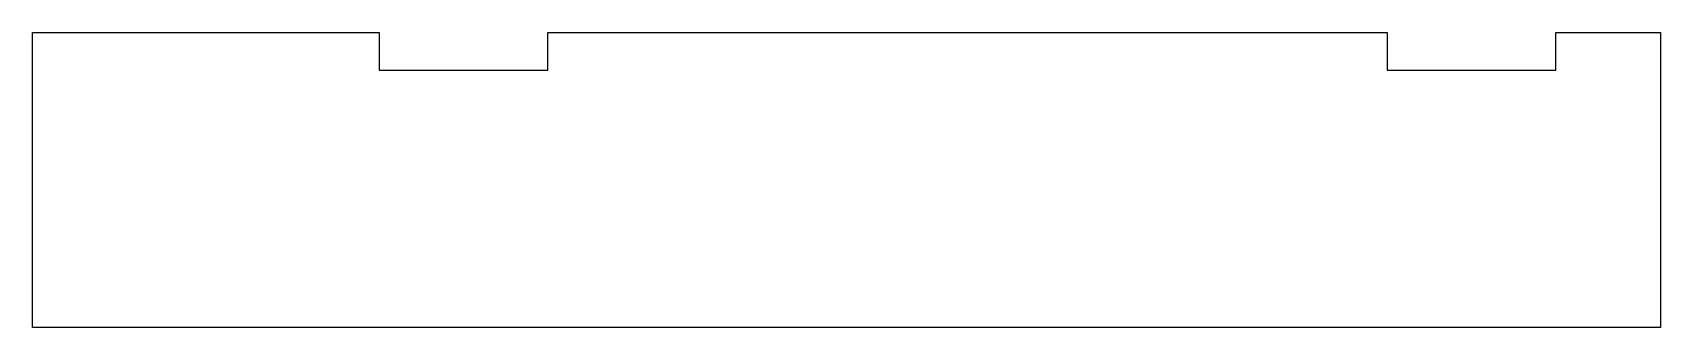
# Model space of a CAD drawing. Header units: metres. Extents: x -18.5 to 13.8, y -1.1 to 46.5.
# Drawn here: x -18.55 to 13.75, y -1.1 to 4.74 of the extents above.
import ezdxf

# ---------------------------------------------------------------- set-up
doc = ezdxf.new("R2010")
doc.units = ezdxf.units.M

msp = doc.modelspace()

# ---------------------------------------------------------------- linework, layer by layer
for p, q in [((-18.55, 3.879), (-18.55, 4.744)), ((-18.55, 4.744), (-12.765, 4.744)), ((-12.765, 4.744), (-11.675, 4.744)), ((-11.675, 4.744), (-11.675, 4)), ((-8.325, 4), (-8.325, 4.744)), ((-8.325, 4.744), (5.654, 4.744)), ((5.654, 4.744), (8.325, 4.744)), ((8.325, 4.744), (8.325, 4)), ((11.675, 4), (11.675, 4.744)), ((11.675, 4.744), (11.953, 4.744)), ((11.953, 4.744), (13.75, 4.744)), ((13.75, 4.744), (13.75, 3.487)), ((-18.55, 3.852), (-18.55, 3.879)), ((-11.675, 4), (-10.963, 4)), ((-10.963, 4), (-8.325, 4)), ((8.325, 4), (9.037, 4)), ((9.037, 4), (11.675, 4)), ((9.037, 4), (9.037, 4)), ((-18.55, 3.831), (-18.55, 3.852)), ((-18.55, 0.105), (-18.55, 3.831)), ((13.75, 3.487), (13.75, -1.1)), ((-18.55, -0.026), (-18.55, 0.105)), ((-18.55, -0.123), (-18.55, -0.026)), ((-18.55, -0.183), (-18.55, -0.123)), ((-18.55, -0.745), (-18.55, -0.183)), ((-18.55, -0.78), (-18.55, -0.745)), ((-18.55, -1.1), (-18.55, -0.78)), ((-18.098, -1.1), (-18.55, -1.1)), ((-17.085, -1.1), (-18.098, -1.1)), ((-12.606, -1.1), (-17.085, -1.1)), ((-12.429, -1.1), (-12.606, -1.1)), ((-12.177, -1.1), (-12.429, -1.1)), ((-11.861, -1.1), (-12.177, -1.1)), ((-11.504, -1.1), (-11.861, -1.1)), ((-11.134, -1.1), (-11.504, -1.1)), ((-10.787, -1.1), (-11.134, -1.1)), ((-10.497, -1.1), (-10.787, -1.1)), ((-10.292, -1.1), (-10.497, -1.1)), ((-10.187, -1.1), (-10.292, -1.1)), ((-4.78, -1.1), (-10.187, -1.1)), ((9.855, -1.1), (-4.78, -1.1)), ((10.001, -1.1), (9.855, -1.1)), ((10.233, -1.1), (10.001, -1.1)), ((10.532, -1.1), (10.233, -1.1)), ((10.869, -1.1), (10.532, -1.1)), ((11.212, -1.1), (10.869, -1.1)), ((11.529, -1.1), (11.212, -1.1)), ((11.794, -1.1), (11.529, -1.1)), ((11.991, -1.1), (11.794, -1.1)), ((13.75, -1.1), (11.991, -1.1))]:
    msp.add_line(p, q)

doc.saveas('drawing.dxf')
